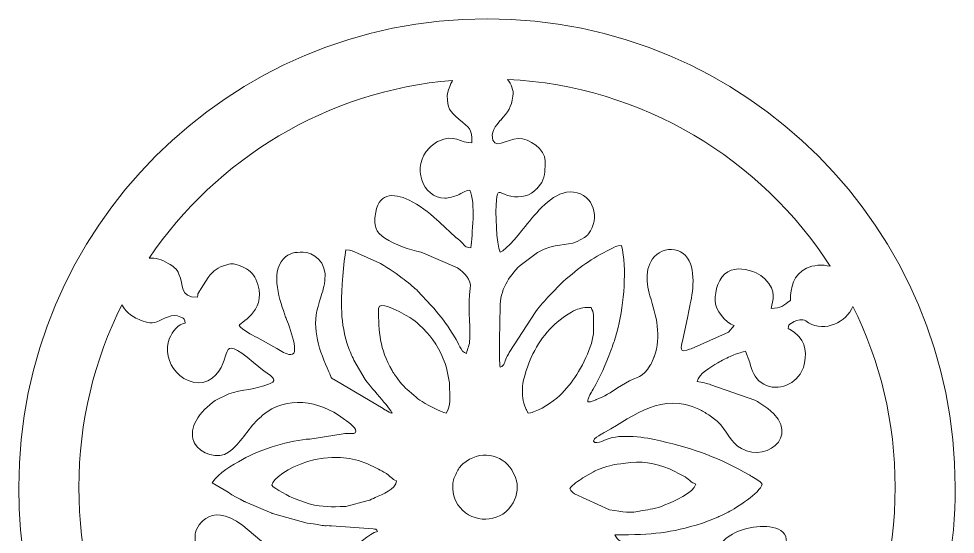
# Model space of a CAD drawing. Header units: centimetres. Extents: x -93 to 55, y -22 to 19.
# Drawn here: x -55.591 to -51.194, y -18.743 to -16.324 of the extents above; entities that cross this region are included whole.
import ezdxf

# ---------------------------------------------------------------- set-up
doc = ezdxf.new("R2010")
doc.units = ezdxf.units.CM
doc.header["$MEASUREMENT"] = 0
doc.layers.add('layer 1', color=7, linetype='Continuous')

msp = doc.modelspace()

# ---------------------------------------------------------------- linework, layer by layer
at = {"layer": 'layer 1', "color": 250, "lineweight": 9}
for points, knots in [([(-52.99236, -20.68477), (-52.99236, -20.68477), (-52.9657, -20.88297), (-52.9657, -20.88297), (-52.9657, -20.88297), (-52.9657, -20.88297), (-52.99236, -21.08117), (-52.99236, -21.08117), (-52.99236, -21.08117), (-52.99236, -21.08117), (-53.39236, -21.08117), (-53.39236, -21.08117), (-53.39236, -21.08117), (-53.39236, -21.08117), (-53.79236, -21.08117), (-53.79236, -21.08117), (-53.79236, -21.08117), (-53.79236, -21.08117), (-53.81903, -20.88297), (-53.81903, -20.88297), (-53.81903, -20.88297), (-53.81903, -20.88297), (-53.79236, -20.68477), (-53.79236, -20.68477), (-53.79236, -20.68477), (-54.81554, -20.49667), (-55.59082, -19.6003), (-55.59082, -18.52273), (-55.59082, -18.52273), (-55.59082, -17.30854), (-54.60655, -16.32427), (-53.39236, -16.32427), (-53.39236, -16.32427), (-52.17818, -16.32427), (-51.19391, -17.30854), (-51.19391, -18.52273), (-51.19391, -18.52273), (-51.19391, -19.06151), (-51.38774, -19.55501), (-51.70944, -19.9373), (-51.70944, -19.9373), (-52.03116, -20.31959), (-52.48078, -20.59073), (-52.99236, -20.68477)], [0, 0, 0, 0, 0.0833333, 0.0833333, 0.0833333, 0.0833333, 0.1666667, 0.1666667, 0.1666667, 0.1666667, 0.25, 0.25, 0.25, 0.25, 0.3333333, 0.3333333, 0.3333333, 0.3333333, 0.4166667, 0.4166667, 0.4166667, 0.4166667, 0.5, 0.5, 0.5, 0.5, 0.5833333, 0.5833333, 0.5833333, 0.5833333, 0.6666667, 0.6666667, 0.6666667, 0.6666667, 0.75, 0.75, 0.75, 0.75, 0.8333333, 0.8333333, 0.8333333, 0.8333333, 1, 1, 1, 1]), ([(-54.97867, -17.44749), (-54.66238, -16.98175), (-54.14636, -16.66274), (-53.55372, -16.61331), (-53.55372, -16.61331), (-53.55768, -16.62038), (-53.56119, -16.62749), (-53.56326, -16.63251), (-53.56326, -16.63251), (-53.56658, -16.64062), (-53.5791, -16.67626), (-53.5791, -16.68534), (-53.5791, -16.68534), (-53.5791, -16.74391), (-53.56802, -16.75677), (-53.52491, -16.79491), (-53.52491, -16.79491), (-53.47396, -16.84001), (-53.46288, -16.83503), (-53.46288, -16.90721), (-53.46288, -16.90721), (-53.51299, -16.90721), (-53.5509, -16.86458), (-53.61988, -16.8981), (-53.61988, -16.8981), (-53.62943, -16.90274), (-53.65516, -16.92226), (-53.66244, -16.92949), (-53.66244, -16.92949), (-53.75043, -17.0167), (-53.6959, -17.16603), (-53.58966, -17.16603), (-53.58966, -17.16603), (-53.57334, -17.16603), (-53.5442, -17.15702), (-53.53008, -17.15166), (-53.53008, -17.15166), (-53.50867, -17.14353), (-53.4964, -17.13097), (-53.47346, -17.12905), (-53.47346, -17.12905), (-53.44383, -17.18503), (-53.46327, -17.33973), (-53.46816, -17.39845), (-53.46816, -17.39845), (-53.4968, -17.39781), (-53.49495, -17.39034), (-53.5117, -17.37331), (-53.5117, -17.37331), (-53.5202, -17.36466), (-53.52324, -17.36287), (-53.5314, -17.35605), (-53.5314, -17.35605), (-53.53678, -17.35157), (-53.53307, -17.35486), (-53.5399, -17.34869), (-53.5399, -17.34869), (-53.5399, -17.34869), (-53.61368, -17.27985), (-53.61368, -17.27985), (-53.61368, -17.27985), (-53.61452, -17.27915), (-53.61572, -17.27815), (-53.61654, -17.27743), (-53.61654, -17.27743), (-53.62162, -17.27313), (-53.62255, -17.2723), (-53.62779, -17.26754), (-53.62779, -17.26754), (-53.66532, -17.23333), (-53.71103, -17.19771), (-53.75771, -17.17562), (-53.75771, -17.17562), (-53.83531, -17.13891), (-53.90687, -17.13986), (-53.91747, -17.2507), (-53.91747, -17.2507), (-53.91968, -17.27401), (-53.92006, -17.2901), (-53.91078, -17.31278), (-53.91078, -17.31278), (-53.90407, -17.32919), (-53.88847, -17.34202), (-53.87191, -17.35321), (-53.87191, -17.35321), (-53.82227, -17.38678), (-53.75855, -17.40602), (-53.70108, -17.42009), (-53.70108, -17.42009), (-53.70108, -17.42009), (-53.53067, -17.49266), (-53.53067, -17.49266), (-53.53067, -17.49266), (-53.49923, -17.51625), (-53.46455, -17.54702), (-53.47098, -17.59059), (-53.47098, -17.59059), (-53.48215, -17.66651), (-53.47146, -17.74923), (-53.4732, -17.82657), (-53.4732, -17.82657), (-53.47395, -17.85925), (-53.48312, -17.86849), (-53.4893, -17.89498), (-53.4893, -17.89498), (-53.51627, -17.88778), (-53.52744, -17.84163), (-53.54215, -17.82105), (-53.54215, -17.82105), (-53.54215, -17.82105), (-53.56635, -17.78187), (-53.56635, -17.78187), (-53.56635, -17.78187), (-53.59186, -17.74154), (-53.62291, -17.70498), (-53.65423, -17.66902), (-53.65423, -17.66902), (-53.65423, -17.66902), (-53.71796, -17.60069), (-53.71796, -17.60069), (-53.71796, -17.60069), (-53.72254, -17.59659), (-53.72278, -17.59655), (-53.7265, -17.59339), (-53.7265, -17.59339), (-53.72734, -17.59269), (-53.72854, -17.59169), (-53.72938, -17.59099), (-53.72938, -17.59099), (-53.72938, -17.59099), (-53.75199, -17.57134), (-53.75199, -17.57134), (-53.75199, -17.57134), (-53.76519, -17.55929), (-53.77703, -17.55109), (-53.79038, -17.54106), (-53.79038, -17.54106), (-53.8288, -17.51219), (-53.86448, -17.48675), (-53.90928, -17.46451), (-53.90928, -17.46451), (-53.90928, -17.46451), (-54.00046, -17.42363), (-54.00046, -17.42363), (-54.00046, -17.42363), (-54.02175, -17.41521), (-54.02783, -17.40961), (-54.0545, -17.40902), (-54.0545, -17.40902), (-54.0656, -17.45671), (-54.07563, -17.60846), (-54.07563, -17.65727), (-54.07563, -17.65727), (-54.07563, -17.7167), (-54.06998, -17.76873), (-54.05651, -17.82305), (-54.05651, -17.82305), (-54.05054, -17.84715), (-54.04066, -17.86991), (-54.03223, -17.89383), (-54.03223, -17.89383), (-54.02783, -17.90635), (-54.0231, -17.91259), (-54.01688, -17.92603), (-54.01688, -17.92603), (-54.01688, -17.92603), (-53.96478, -18.01655), (-53.96478, -18.01655), (-53.96478, -18.01655), (-53.94891, -18.04074), (-53.84286, -18.15651), (-53.83792, -18.17494), (-53.83792, -18.17494), (-53.84708, -18.1725), (-53.85722, -18.16733), (-53.86686, -18.16163), (-53.86686, -18.16163), (-53.87583, -18.15634), (-53.87272, -18.15762), (-53.87975, -18.15338), (-53.87975, -18.15338), (-53.87975, -18.15338), (-54.10504, -18.01949), (-54.10504, -18.01949), (-54.10504, -18.01949), (-54.12843, -18.00685), (-54.11728, -18.01871), (-54.12819, -17.9951), (-54.12819, -17.9951), (-54.131, -17.98902), (-54.13187, -17.98649), (-54.13463, -17.98041), (-54.13463, -17.98041), (-54.17758, -17.88562), (-54.21739, -17.78027), (-54.1853, -17.67437), (-54.1853, -17.67437), (-54.18303, -17.66686), (-54.18119, -17.65829), (-54.1786, -17.64939), (-54.1786, -17.64939), (-54.16759, -17.61169), (-54.15878, -17.59426), (-54.15312, -17.55322), (-54.15312, -17.55322), (-54.14088, -17.46425), (-54.21143, -17.41958), (-54.25523, -17.41958), (-54.25523, -17.41958), (-54.29547, -17.41958), (-54.31992, -17.42139), (-54.3493, -17.4523), (-54.3493, -17.4523), (-54.40999, -17.51618), (-54.36424, -17.6509), (-54.33776, -17.72398), (-54.33776, -17.72398), (-54.33218, -17.73943), (-54.26362, -17.90027), (-54.31332, -17.90027), (-54.31332, -17.90027), (-54.33743, -17.90027), (-54.35919, -17.88195), (-54.37934, -17.87119), (-54.37934, -17.87119), (-54.37934, -17.87119), (-54.4712, -17.82043), (-54.4712, -17.82043), (-54.4712, -17.82043), (-54.49698, -17.80527), (-54.54015, -17.78706), (-54.55631, -17.76293), (-54.55631, -17.76293), (-54.5414, -17.74259), (-54.4165, -17.68825), (-54.47696, -17.54623), (-54.47696, -17.54623), (-54.48828, -17.51963), (-54.51392, -17.49875), (-54.54023, -17.48801), (-54.54023, -17.48801), (-54.54023, -17.48801), (-54.55162, -17.48353), (-54.55162, -17.48353), (-54.55162, -17.48353), (-54.57655, -17.47395), (-54.58822, -17.4715), (-54.61332, -17.47841), (-54.61332, -17.47841), (-54.66083, -17.49149), (-54.67296, -17.5039), (-54.70192, -17.53809), (-54.70192, -17.53809), (-54.70192, -17.53809), (-54.73506, -17.58947), (-54.73506, -17.58947), (-54.73506, -17.58947), (-54.73902, -17.59677), (-54.74004, -17.59818), (-54.74262, -17.60305), (-54.74262, -17.60305), (-54.75026, -17.61754), (-54.75019, -17.61198), (-54.75175, -17.63086), (-54.75175, -17.63086), (-54.83715, -17.63086), (-54.81484, -17.57513), (-54.83838, -17.52203), (-54.83838, -17.52203), (-54.84986, -17.4961), (-54.86484, -17.48565), (-54.88863, -17.47194), (-54.88863, -17.47194), (-54.91879, -17.45458), (-54.94854, -17.44545), (-54.97867, -17.44749)], [0, 0, 0, 0, 0.0142857, 0.0142857, 0.0142857, 0.0142857, 0.0285714, 0.0285714, 0.0285714, 0.0285714, 0.0428571, 0.0428571, 0.0428571, 0.0428571, 0.0571429, 0.0571429, 0.0571429, 0.0571429, 0.0714286, 0.0714286, 0.0714286, 0.0714286, 0.0857143, 0.0857143, 0.0857143, 0.0857143, 0.1, 0.1, 0.1, 0.1, 0.1142857, 0.1142857, 0.1142857, 0.1142857, 0.1285714, 0.1285714, 0.1285714, 0.1285714, 0.1428571, 0.1428571, 0.1428571, 0.1428571, 0.1571429, 0.1571429, 0.1571429, 0.1571429, 0.1714286, 0.1714286, 0.1714286, 0.1714286, 0.1857143, 0.1857143, 0.1857143, 0.1857143, 0.2, 0.2, 0.2, 0.2, 0.2142857, 0.2142857, 0.2142857, 0.2142857, 0.2285714, 0.2285714, 0.2285714, 0.2285714, 0.2428571, 0.2428571, 0.2428571, 0.2428571, 0.2571429, 0.2571429, 0.2571429, 0.2571429, 0.2714286, 0.2714286, 0.2714286, 0.2714286, 0.2857143, 0.2857143, 0.2857143, 0.2857143, 0.3, 0.3, 0.3, 0.3, 0.3142857, 0.3142857, 0.3142857, 0.3142857, 0.3285714, 0.3285714, 0.3285714, 0.3285714, 0.3428571, 0.3428571, 0.3428571, 0.3428571, 0.3571429, 0.3571429, 0.3571429, 0.3571429, 0.3714286, 0.3714286, 0.3714286, 0.3714286, 0.3857143, 0.3857143, 0.3857143, 0.3857143, 0.4, 0.4, 0.4, 0.4, 0.4142857, 0.4142857, 0.4142857, 0.4142857, 0.4285714, 0.4285714, 0.4285714, 0.4285714, 0.4428571, 0.4428571, 0.4428571, 0.4428571, 0.4571429, 0.4571429, 0.4571429, 0.4571429, 0.4714286, 0.4714286, 0.4714286, 0.4714286, 0.4857143, 0.4857143, 0.4857143, 0.4857143, 0.5, 0.5, 0.5, 0.5, 0.5142857, 0.5142857, 0.5142857, 0.5142857, 0.5285714, 0.5285714, 0.5285714, 0.5285714, 0.5428571, 0.5428571, 0.5428571, 0.5428571, 0.5571429, 0.5571429, 0.5571429, 0.5571429, 0.5714286, 0.5714286, 0.5714286, 0.5714286, 0.5857143, 0.5857143, 0.5857143, 0.5857143, 0.6, 0.6, 0.6, 0.6, 0.6142857, 0.6142857, 0.6142857, 0.6142857, 0.6285714, 0.6285714, 0.6285714, 0.6285714, 0.6428571, 0.6428571, 0.6428571, 0.6428571, 0.6571429, 0.6571429, 0.6571429, 0.6571429, 0.6714286, 0.6714286, 0.6714286, 0.6714286, 0.6857143, 0.6857143, 0.6857143, 0.6857143, 0.7, 0.7, 0.7, 0.7, 0.7142857, 0.7142857, 0.7142857, 0.7142857, 0.7285714, 0.7285714, 0.7285714, 0.7285714, 0.7428571, 0.7428571, 0.7428571, 0.7428571, 0.7571429, 0.7571429, 0.7571429, 0.7571429, 0.7714286, 0.7714286, 0.7714286, 0.7714286, 0.7857143, 0.7857143, 0.7857143, 0.7857143, 0.8, 0.8, 0.8, 0.8, 0.8142857, 0.8142857, 0.8142857, 0.8142857, 0.8285714, 0.8285714, 0.8285714, 0.8285714, 0.8428571, 0.8428571, 0.8428571, 0.8428571, 0.8571429, 0.8571429, 0.8571429, 0.8571429, 0.8714286, 0.8714286, 0.8714286, 0.8714286, 0.8857143, 0.8857143, 0.8857143, 0.8857143, 0.9, 0.9, 0.9, 0.9, 0.9142857, 0.9142857, 0.9142857, 0.9142857, 0.9285714, 0.9285714, 0.9285714, 0.9285714, 0.9428571, 0.9428571, 0.9428571, 0.9428571, 0.9571429, 0.9571429, 0.9571429, 0.9571429, 0.9714286, 0.9714286, 0.9714286, 0.9714286, 1, 1, 1, 1]), ([(-53.29638, -16.60889), (-52.66022, -16.64027), (-52.10566, -16.98187), (-51.78083, -17.48559), (-51.78083, -17.48559), (-51.81902, -17.47717), (-51.85983, -17.47926), (-51.89248, -17.49511), (-51.89248, -17.49511), (-51.95396, -17.52494), (-51.96802, -17.58386), (-51.96802, -17.64671), (-51.96802, -17.64671), (-52.00212, -17.66955), (-52.01204, -17.6837), (-52.0578, -17.6837), (-52.0578, -17.6837), (-52.05446, -17.64345), (-52.02572, -17.60702), (-52.08794, -17.54479), (-52.08794, -17.54479), (-52.09939, -17.53334), (-52.11248, -17.52399), (-52.12864, -17.51683), (-52.12864, -17.51683), (-52.17178, -17.49767), (-52.21966, -17.48915), (-52.26159, -17.51161), (-52.26159, -17.51161), (-52.30551, -17.5351), (-52.32191, -17.60135), (-52.32191, -17.64671), (-52.32191, -17.64671), (-52.32191, -17.69041), (-52.27232, -17.75219), (-52.23212, -17.76293), (-52.23212, -17.76293), (-52.23212, -17.76293), (-52.25854, -17.79462), (-52.25854, -17.79462), (-52.25854, -17.79462), (-52.25854, -17.79462), (-52.43395, -17.87282), (-52.43395, -17.87282), (-52.43395, -17.87282), (-52.44607, -17.87658), (-52.44748, -17.87781), (-52.45432, -17.87997), (-52.45432, -17.87997), (-52.49683, -17.89339), (-52.4771, -17.84842), (-52.47243, -17.82898), (-52.47243, -17.82898), (-52.47243, -17.82898), (-52.45159, -17.72833), (-52.45159, -17.72833), (-52.45159, -17.72833), (-52.44556, -17.70501), (-52.4434, -17.68426), (-52.4382, -17.66247), (-52.4382, -17.66247), (-52.42222, -17.59514), (-52.40932, -17.47393), (-52.47107, -17.4261), (-52.47107, -17.4261), (-52.50282, -17.40153), (-52.54855, -17.40057), (-52.58348, -17.42213), (-52.58348, -17.42213), (-52.65219, -17.46445), (-52.64806, -17.55554), (-52.6272, -17.6245), (-52.6272, -17.6245), (-52.5988, -17.71847), (-52.57102, -17.81402), (-52.60776, -17.91023), (-52.60776, -17.91023), (-52.60823, -17.91143), (-52.60882, -17.91279), (-52.60928, -17.91399), (-52.60928, -17.91399), (-52.60928, -17.91399), (-52.61531, -17.92907), (-52.61531, -17.92907), (-52.61531, -17.92907), (-52.61608, -17.93094), (-52.62463, -17.94871), (-52.62564, -17.95045), (-52.62564, -17.95045), (-52.66186, -18.01139), (-52.68746, -18.00019), (-52.7424, -18.03443), (-52.7424, -18.03443), (-52.7424, -18.03443), (-52.77924, -18.05567), (-52.77924, -18.05567), (-52.77924, -18.05567), (-52.81024, -18.07751), (-52.8421, -18.09729), (-52.87764, -18.11046), (-52.87764, -18.11046), (-52.87888, -18.11093), (-52.88032, -18.11138), (-52.88155, -18.11185), (-52.88155, -18.11185), (-52.88155, -18.11185), (-52.89291, -18.11631), (-52.89291, -18.11631), (-52.89291, -18.11631), (-52.90571, -18.12094), (-52.89415, -18.12158), (-52.91882, -18.12213), (-52.91882, -18.12213), (-52.91851, -18.10917), (-52.91928, -18.11453), (-52.916, -18.10381), (-52.916, -18.10381), (-52.9152, -18.10118), (-52.91011, -18.09055), (-52.90944, -18.08925), (-52.90944, -18.08925), (-52.90332, -18.07737), (-52.90103, -18.07382), (-52.89411, -18.06229), (-52.89411, -18.06229), (-52.8595, -18.00446), (-52.8351, -17.94634), (-52.81086, -17.88145), (-52.81086, -17.88145), (-52.80591, -17.86815), (-52.80502, -17.86431), (-52.80006, -17.84998), (-52.80006, -17.84998), (-52.79546, -17.8367), (-52.79267, -17.8339), (-52.7891, -17.81869), (-52.7891, -17.81869), (-52.7891, -17.81869), (-52.77699, -17.7727), (-52.77699, -17.7727), (-52.77699, -17.7727), (-52.74988, -17.65986), (-52.73483, -17.49745), (-52.76035, -17.38789), (-52.76035, -17.38789), (-52.7872, -17.39011), (-52.79247, -17.39525), (-52.81188, -17.40502), (-52.81188, -17.40502), (-52.90476, -17.4517), (-52.95732, -17.48969), (-53.03456, -17.55738), (-53.03456, -17.55738), (-53.03538, -17.55809), (-53.03656, -17.55911), (-53.03736, -17.55985), (-53.03736, -17.55985), (-53.03736, -17.55985), (-53.09718, -17.62154), (-53.09718, -17.62154), (-53.09718, -17.62154), (-53.12148, -17.64803), (-53.14134, -17.66842), (-53.16336, -17.69798), (-53.16336, -17.69798), (-53.16336, -17.69798), (-53.28767, -17.89059), (-53.28767, -17.89059), (-53.28767, -17.89059), (-53.29408, -17.90267), (-53.29434, -17.90254), (-53.3008, -17.91445), (-53.3008, -17.91445), (-53.31143, -17.93402), (-53.30755, -17.95215), (-53.33083, -17.95837), (-53.33083, -17.95837), (-53.33774, -17.9287), (-53.33055, -17.72837), (-53.33087, -17.67837), (-53.33087, -17.67837), (-53.33138, -17.59797), (-53.29164, -17.53651), (-53.2371, -17.48162), (-53.2371, -17.48162), (-53.2371, -17.48162), (-53.15572, -17.42037), (-53.15572, -17.42037), (-53.15572, -17.42037), (-53.06732, -17.37327), (-53.02599, -17.39305), (-52.96827, -17.37013), (-52.96827, -17.37013), (-52.96827, -17.37013), (-52.93436, -17.35119), (-52.93436, -17.35119), (-52.93436, -17.35119), (-52.92391, -17.34298), (-52.92494, -17.34482), (-52.91578, -17.33281), (-52.91578, -17.33281), (-52.86075, -17.26071), (-52.88936, -17.14898), (-52.98584, -17.13786), (-52.98584, -17.13786), (-53.07548, -17.12753), (-53.15002, -17.22327), (-53.20167, -17.28463), (-53.20167, -17.28463), (-53.22838, -17.31634), (-53.30084, -17.41158), (-53.33083, -17.41958), (-53.33083, -17.41958), (-53.34859, -17.38257), (-53.35372, -17.22857), (-53.34786, -17.17541), (-53.34786, -17.17541), (-53.3419, -17.12119), (-53.33516, -17.14033), (-53.29666, -17.15301), (-53.29666, -17.15301), (-53.25384, -17.16709), (-53.20303, -17.16143), (-53.1693, -17.13213), (-53.1693, -17.13213), (-53.1627, -17.12639), (-53.16523, -17.12847), (-53.16119, -17.12438), (-53.16119, -17.12438), (-53.16042, -17.12361), (-53.15935, -17.12247), (-53.15859, -17.1217), (-53.15859, -17.1217), (-53.15859, -17.1217), (-53.13551, -17.09194), (-53.13551, -17.09194), (-53.13551, -17.09194), (-53.11871, -17.06029), (-53.11954, -17.02657), (-53.11954, -16.99173), (-53.11954, -16.99173), (-53.11954, -16.93586), (-53.19346, -16.88607), (-53.24631, -16.88607), (-53.24631, -16.88607), (-53.29543, -16.88607), (-53.3678, -16.95187), (-53.3678, -16.87023), (-53.3678, -16.87023), (-53.3678, -16.85129), (-53.35486, -16.83397), (-53.34678, -16.82257), (-53.34678, -16.82257), (-53.34678, -16.82257), (-53.3303, -16.80209), (-53.3303, -16.80209), (-53.3303, -16.80209), (-53.32956, -16.80129), (-53.32844, -16.80019), (-53.3277, -16.79939), (-53.3277, -16.79939), (-53.2935, -16.76281), (-53.27782, -16.73859), (-53.2706, -16.68777), (-53.2706, -16.68777), (-53.26646, -16.65853), (-53.27794, -16.63122), (-53.29638, -16.60889)], [0, 0, 0, 0, 0.0147059, 0.0147059, 0.0147059, 0.0147059, 0.0294118, 0.0294118, 0.0294118, 0.0294118, 0.0441176, 0.0441176, 0.0441176, 0.0441176, 0.0588235, 0.0588235, 0.0588235, 0.0588235, 0.0735294, 0.0735294, 0.0735294, 0.0735294, 0.0882353, 0.0882353, 0.0882353, 0.0882353, 0.1029412, 0.1029412, 0.1029412, 0.1029412, 0.1176471, 0.1176471, 0.1176471, 0.1176471, 0.1323529, 0.1323529, 0.1323529, 0.1323529, 0.1470588, 0.1470588, 0.1470588, 0.1470588, 0.1617647, 0.1617647, 0.1617647, 0.1617647, 0.1764706, 0.1764706, 0.1764706, 0.1764706, 0.1911765, 0.1911765, 0.1911765, 0.1911765, 0.2058824, 0.2058824, 0.2058824, 0.2058824, 0.2205882, 0.2205882, 0.2205882, 0.2205882, 0.2352941, 0.2352941, 0.2352941, 0.2352941, 0.25, 0.25, 0.25, 0.25, 0.2647059, 0.2647059, 0.2647059, 0.2647059, 0.2794118, 0.2794118, 0.2794118, 0.2794118, 0.2941176, 0.2941176, 0.2941176, 0.2941176, 0.3088235, 0.3088235, 0.3088235, 0.3088235, 0.3235294, 0.3235294, 0.3235294, 0.3235294, 0.3382353, 0.3382353, 0.3382353, 0.3382353, 0.3529412, 0.3529412, 0.3529412, 0.3529412, 0.3676471, 0.3676471, 0.3676471, 0.3676471, 0.3823529, 0.3823529, 0.3823529, 0.3823529, 0.3970588, 0.3970588, 0.3970588, 0.3970588, 0.4117647, 0.4117647, 0.4117647, 0.4117647, 0.4264706, 0.4264706, 0.4264706, 0.4264706, 0.4411765, 0.4411765, 0.4411765, 0.4411765, 0.4558824, 0.4558824, 0.4558824, 0.4558824, 0.4705882, 0.4705882, 0.4705882, 0.4705882, 0.4852941, 0.4852941, 0.4852941, 0.4852941, 0.5, 0.5, 0.5, 0.5, 0.5147059, 0.5147059, 0.5147059, 0.5147059, 0.5294118, 0.5294118, 0.5294118, 0.5294118, 0.5441176, 0.5441176, 0.5441176, 0.5441176, 0.5588235, 0.5588235, 0.5588235, 0.5588235, 0.5735294, 0.5735294, 0.5735294, 0.5735294, 0.5882353, 0.5882353, 0.5882353, 0.5882353, 0.6029412, 0.6029412, 0.6029412, 0.6029412, 0.6176471, 0.6176471, 0.6176471, 0.6176471, 0.6323529, 0.6323529, 0.6323529, 0.6323529, 0.6470588, 0.6470588, 0.6470588, 0.6470588, 0.6617647, 0.6617647, 0.6617647, 0.6617647, 0.6764706, 0.6764706, 0.6764706, 0.6764706, 0.6911765, 0.6911765, 0.6911765, 0.6911765, 0.7058824, 0.7058824, 0.7058824, 0.7058824, 0.7205882, 0.7205882, 0.7205882, 0.7205882, 0.7352941, 0.7352941, 0.7352941, 0.7352941, 0.75, 0.75, 0.75, 0.75, 0.7647059, 0.7647059, 0.7647059, 0.7647059, 0.7794118, 0.7794118, 0.7794118, 0.7794118, 0.7941176, 0.7941176, 0.7941176, 0.7941176, 0.8088235, 0.8088235, 0.8088235, 0.8088235, 0.8235294, 0.8235294, 0.8235294, 0.8235294, 0.8382353, 0.8382353, 0.8382353, 0.8382353, 0.8529412, 0.8529412, 0.8529412, 0.8529412, 0.8676471, 0.8676471, 0.8676471, 0.8676471, 0.8823529, 0.8823529, 0.8823529, 0.8823529, 0.8970588, 0.8970588, 0.8970588, 0.8970588, 0.9117647, 0.9117647, 0.9117647, 0.9117647, 0.9264706, 0.9264706, 0.9264706, 0.9264706, 0.9411765, 0.9411765, 0.9411765, 0.9411765, 0.9558824, 0.9558824, 0.9558824, 0.9558824, 0.9705882, 0.9705882, 0.9705882, 0.9705882, 1, 1, 1, 1]), ([(-55.11128, -19.37033), (-55.23754, -19.11477), (-55.3086, -18.82707), (-55.3086, -18.52273), (-55.3086, -18.52273), (-55.3086, -18.21486), (-55.2359, -17.92401), (-55.10687, -17.66626), (-55.10687, -17.66626), (-55.09259, -17.69302), (-55.06682, -17.71746), (-55.02592, -17.73599), (-55.02592, -17.73599), (-55.00147, -17.74707), (-54.97128, -17.75731), (-54.94278, -17.74622), (-54.94278, -17.74622), (-54.90579, -17.73182), (-54.8725, -17.70506), (-54.82906, -17.72401), (-54.82906, -17.72401), (-54.81318, -17.73094), (-54.81143, -17.73357), (-54.80987, -17.75237), (-54.80987, -17.75237), (-54.84295, -17.75511), (-54.8703, -17.7951), (-54.88258, -17.82226), (-54.88258, -17.82226), (-54.90727, -17.87693), (-54.88704, -17.93974), (-54.85066, -17.98331), (-54.85066, -17.98331), (-54.81427, -18.02687), (-54.73447, -18.05206), (-54.68288, -18.01139), (-54.68288, -18.01139), (-54.57546, -17.92671), (-54.66896, -17.7845), (-54.48804, -17.93763), (-54.48804, -17.93763), (-54.48804, -17.93763), (-54.43808, -17.97749), (-54.43808, -17.97749), (-54.43808, -17.97749), (-54.42095, -17.99179), (-54.39834, -18.00014), (-54.39256, -18.02177), (-54.39256, -18.02177), (-54.40188, -18.03449), (-54.40454, -18.03295), (-54.41798, -18.03861), (-54.41798, -18.03861), (-54.47718, -18.06351), (-54.54423, -18.06471), (-54.60502, -18.08397), (-54.60502, -18.08397), (-54.60502, -18.08397), (-54.6684, -18.11567), (-54.6684, -18.11567), (-54.6684, -18.11567), (-54.70315, -18.13901), (-54.73702, -18.17342), (-54.75799, -18.21097), (-54.75799, -18.21097), (-54.77326, -18.23829), (-54.78252, -18.27635), (-54.76884, -18.30799), (-54.76884, -18.30799), (-54.76832, -18.30915), (-54.76768, -18.31053), (-54.76715, -18.31169), (-54.76715, -18.31169), (-54.76662, -18.31282), (-54.76596, -18.31419), (-54.76539, -18.31529), (-54.76539, -18.31529), (-54.7394, -18.36609), (-54.65392, -18.39289), (-54.60576, -18.3579), (-54.60576, -18.3579), (-54.54994, -18.31733), (-54.51706, -18.25266), (-54.46872, -18.20443), (-54.46872, -18.20443), (-54.46872, -18.20443), (-54.45164, -18.18981), (-54.45164, -18.18981), (-54.45164, -18.18981), (-54.45046, -18.18883), (-54.44704, -18.18602), (-54.44587, -18.18502), (-54.44587, -18.18502), (-54.33371, -18.09094), (-54.17968, -18.11555), (-54.06836, -18.19937), (-54.06836, -18.19937), (-54.05194, -18.21173), (-54.0055, -18.24045), (-54.00887, -18.25962), (-54.00887, -18.25962), (-54.01155, -18.27486), (-54.01758, -18.26982), (-54.03819, -18.27033), (-54.03819, -18.27033), (-54.05982, -18.27086), (-54.06135, -18.27041), (-54.07679, -18.27414), (-54.07679, -18.27414), (-54.07679, -18.27414), (-54.22358, -18.29638), (-54.22358, -18.29638), (-54.22358, -18.29638), (-54.3118, -18.30053), (-54.45963, -18.34509), (-54.54016, -18.39181), (-54.54016, -18.39181), (-54.59108, -18.42133), (-54.6504, -18.45363), (-54.68308, -18.50245), (-54.68308, -18.50245), (-54.63224, -18.52934), (-54.58488, -18.56375), (-54.53186, -18.58893), (-54.53186, -18.58893), (-54.53076, -18.58946), (-54.52938, -18.5901), (-54.52828, -18.59063), (-54.52828, -18.59063), (-54.52828, -18.59063), (-54.40244, -18.64437), (-54.40244, -18.64437), (-54.40244, -18.64437), (-54.4012, -18.64483), (-54.39987, -18.64541), (-54.39863, -18.64586), (-54.39863, -18.64586), (-54.39863, -18.64586), (-54.23712, -18.69037), (-54.23712, -18.69037), (-54.23712, -18.69037), (-54.21351, -18.69522), (-54.20478, -18.69217), (-54.18195, -18.69857), (-54.18195, -18.69857), (-54.15856, -18.70511), (-54.15167, -18.70182), (-54.12318, -18.70318), (-54.12318, -18.70318), (-54.12318, -18.70318), (-53.9275, -18.71837), (-53.9275, -18.71837), (-53.9275, -18.71837), (-53.9025, -18.72371), (-53.91986, -18.71147), (-53.90659, -18.72958), (-53.90659, -18.72958), (-53.94211, -18.73785), (-54.01028, -18.80195), (-54.04939, -18.82449), (-54.04939, -18.82449), (-54.10144, -18.85449), (-54.16764, -18.88277), (-54.24467, -18.88277), (-54.24467, -18.88277), (-54.33948, -18.88277), (-54.39395, -18.82275), (-54.45832, -18.76894), (-54.45832, -18.76894), (-54.45832, -18.76894), (-54.53892, -18.70163), (-54.53892, -18.70163), (-54.53892, -18.70163), (-54.70258, -18.5783), (-54.76231, -18.72441), (-54.76231, -18.74015), (-54.76231, -18.74015), (-54.76231, -18.79719), (-54.76483, -18.82293), (-54.72106, -18.86263), (-54.72106, -18.86263), (-54.72106, -18.86263), (-54.70095, -18.8795), (-54.70095, -18.8795), (-54.70095, -18.8795), (-54.67259, -18.9009), (-54.61824, -18.91673), (-54.6016, -18.92278), (-54.6016, -18.92278), (-54.6016, -18.92278), (-54.44874, -18.96007), (-54.44874, -18.96007), (-54.44874, -18.96007), (-54.42467, -18.96621), (-54.37943, -18.97555), (-54.36615, -18.99369), (-54.36615, -18.99369), (-54.37306, -19.01955), (-54.44298, -19.05202), (-54.46875, -19.0707), (-54.46875, -19.0707), (-54.46964, -19.07134), (-54.47084, -19.07233), (-54.47174, -19.07298), (-54.47174, -19.07298), (-54.50799, -19.09927), (-54.54884, -19.12149), (-54.58974, -19.13987), (-54.58974, -19.13987), (-54.69516, -19.18729), (-54.59286, -19.09941), (-54.6641, -19.02225), (-54.6641, -19.02225), (-54.67107, -19.0147), (-54.6666, -19.01871), (-54.67483, -19.01183), (-54.67483, -19.01183), (-54.72834, -18.96711), (-54.81534, -18.97065), (-54.86959, -19.0079), (-54.86959, -19.0079), (-54.91951, -19.04219), (-54.9335, -19.10773), (-54.90982, -19.16231), (-54.90982, -19.16231), (-54.89132, -19.20493), (-54.82786, -19.20489), (-54.81514, -19.25253), (-54.81514, -19.25253), (-54.82572, -19.26833), (-54.85354, -19.28413), (-54.87502, -19.28669), (-54.87502, -19.28669), (-54.88924, -19.28839), (-55.00778, -19.21433), (-55.08164, -19.31351), (-55.08164, -19.31351), (-55.09364, -19.32961), (-55.10392, -19.34921), (-55.11128, -19.37033)], [0, 0, 0, 0, 0.0163934, 0.0163934, 0.0163934, 0.0163934, 0.0327869, 0.0327869, 0.0327869, 0.0327869, 0.0491803, 0.0491803, 0.0491803, 0.0491803, 0.0655738, 0.0655738, 0.0655738, 0.0655738, 0.0819672, 0.0819672, 0.0819672, 0.0819672, 0.0983607, 0.0983607, 0.0983607, 0.0983607, 0.1147541, 0.1147541, 0.1147541, 0.1147541, 0.1311475, 0.1311475, 0.1311475, 0.1311475, 0.147541, 0.147541, 0.147541, 0.147541, 0.1639344, 0.1639344, 0.1639344, 0.1639344, 0.1803279, 0.1803279, 0.1803279, 0.1803279, 0.1967213, 0.1967213, 0.1967213, 0.1967213, 0.2131148, 0.2131148, 0.2131148, 0.2131148, 0.2295082, 0.2295082, 0.2295082, 0.2295082, 0.2459016, 0.2459016, 0.2459016, 0.2459016, 0.2622951, 0.2622951, 0.2622951, 0.2622951, 0.2786885, 0.2786885, 0.2786885, 0.2786885, 0.295082, 0.295082, 0.295082, 0.295082, 0.3114754, 0.3114754, 0.3114754, 0.3114754, 0.3278689, 0.3278689, 0.3278689, 0.3278689, 0.3442623, 0.3442623, 0.3442623, 0.3442623, 0.3606557, 0.3606557, 0.3606557, 0.3606557, 0.3770492, 0.3770492, 0.3770492, 0.3770492, 0.3934426, 0.3934426, 0.3934426, 0.3934426, 0.4098361, 0.4098361, 0.4098361, 0.4098361, 0.4262295, 0.4262295, 0.4262295, 0.4262295, 0.442623, 0.442623, 0.442623, 0.442623, 0.4590164, 0.4590164, 0.4590164, 0.4590164, 0.4754098, 0.4754098, 0.4754098, 0.4754098, 0.4918033, 0.4918033, 0.4918033, 0.4918033, 0.5081967, 0.5081967, 0.5081967, 0.5081967, 0.5245902, 0.5245902, 0.5245902, 0.5245902, 0.5409836, 0.5409836, 0.5409836, 0.5409836, 0.557377, 0.557377, 0.557377, 0.557377, 0.5737705, 0.5737705, 0.5737705, 0.5737705, 0.5901639, 0.5901639, 0.5901639, 0.5901639, 0.6065574, 0.6065574, 0.6065574, 0.6065574, 0.6229508, 0.6229508, 0.6229508, 0.6229508, 0.6393443, 0.6393443, 0.6393443, 0.6393443, 0.6557377, 0.6557377, 0.6557377, 0.6557377, 0.6721311, 0.6721311, 0.6721311, 0.6721311, 0.6885246, 0.6885246, 0.6885246, 0.6885246, 0.704918, 0.704918, 0.704918, 0.704918, 0.7213115, 0.7213115, 0.7213115, 0.7213115, 0.7377049, 0.7377049, 0.7377049, 0.7377049, 0.7540984, 0.7540984, 0.7540984, 0.7540984, 0.7704918, 0.7704918, 0.7704918, 0.7704918, 0.7868852, 0.7868852, 0.7868852, 0.7868852, 0.8032787, 0.8032787, 0.8032787, 0.8032787, 0.8196721, 0.8196721, 0.8196721, 0.8196721, 0.8360656, 0.8360656, 0.8360656, 0.8360656, 0.852459, 0.852459, 0.852459, 0.852459, 0.8688525, 0.8688525, 0.8688525, 0.8688525, 0.8852459, 0.8852459, 0.8852459, 0.8852459, 0.9016393, 0.9016393, 0.9016393, 0.9016393, 0.9180328, 0.9180328, 0.9180328, 0.9180328, 0.9344262, 0.9344262, 0.9344262, 0.9344262, 0.9508197, 0.9508197, 0.9508197, 0.9508197, 0.9672131, 0.9672131, 0.9672131, 0.9672131, 1, 1, 1, 1]), ([(-53.58315, -17.96245), (-53.58315, -17.96245), (-53.56852, -18.03233), (-53.56852, -18.03233), (-53.56852, -18.03233), (-53.56852, -18.10921), (-53.55868, -18.13659), (-53.58438, -18.17494), (-53.58438, -18.17494), (-53.6085, -18.16933), (-53.68567, -18.12915), (-53.70816, -18.11385), (-53.70816, -18.11385), (-53.72243, -18.10413), (-53.72187, -18.10221), (-53.73391, -18.09206), (-53.73391, -18.09206), (-53.77322, -18.05891), (-53.77935, -18.05805), (-53.8123, -18.01197), (-53.8123, -18.01197), (-53.81295, -18.01107), (-53.81388, -18.00983), (-53.81454, -18.00894), (-53.81454, -18.00894), (-53.81454, -18.00894), (-53.82163, -18.00018), (-53.82163, -18.00018), (-53.82163, -18.00018), (-53.82992, -17.98953), (-53.83148, -17.98657), (-53.83827, -17.97458), (-53.83827, -17.97458), (-53.89682, -17.87143), (-53.90131, -17.79706), (-53.90131, -17.6837), (-53.90131, -17.6837), (-53.90131, -17.64579), (-53.81168, -17.6941), (-53.7945, -17.70365), (-53.7945, -17.70365), (-53.72336, -17.74313), (-53.73367, -17.73727), (-53.67539, -17.79583), (-53.67539, -17.79583), (-53.6375, -17.8339), (-53.59638, -17.90974), (-53.58315, -17.96245)], [0, 0, 0, 0, 0.0769231, 0.0769231, 0.0769231, 0.0769231, 0.1538462, 0.1538462, 0.1538462, 0.1538462, 0.2307692, 0.2307692, 0.2307692, 0.2307692, 0.3076923, 0.3076923, 0.3076923, 0.3076923, 0.3846154, 0.3846154, 0.3846154, 0.3846154, 0.4615385, 0.4615385, 0.4615385, 0.4615385, 0.5384615, 0.5384615, 0.5384615, 0.5384615, 0.6153846, 0.6153846, 0.6153846, 0.6153846, 0.6923077, 0.6923077, 0.6923077, 0.6923077, 0.7692308, 0.7692308, 0.7692308, 0.7692308, 0.8461538, 0.8461538, 0.8461538, 0.8461538, 1, 1, 1, 1]), ([(-51.67411, -17.67378), (-51.54744, -17.92967), (-51.47612, -18.21785), (-51.47612, -18.52273), (-51.47612, -18.52273), (-51.47612, -18.83894), (-51.55275, -19.13726), (-51.68842, -19.40014), (-51.68842, -19.40014), (-51.69188, -19.38781), (-51.69746, -19.37599), (-51.70526, -19.36481), (-51.70526, -19.36481), (-51.70526, -19.36481), (-51.72288, -19.34547), (-51.72288, -19.34547), (-51.72288, -19.34547), (-51.77066, -19.30363), (-51.82652, -19.2901), (-51.88888, -19.31053), (-51.88888, -19.31053), (-51.93119, -19.32437), (-51.94723, -19.34551), (-51.98871, -19.31019), (-51.98871, -19.31019), (-51.98871, -19.31019), (-52.00498, -19.28422), (-52.00498, -19.28422), (-52.00498, -19.28422), (-51.98991, -19.26365), (-51.96388, -19.26037), (-51.94364, -19.24519), (-51.94364, -19.24519), (-51.92355, -19.23013), (-51.90615, -19.20854), (-51.89987, -19.1833), (-51.89987, -19.1833), (-51.8825, -19.11334), (-51.91642, -19.04834), (-51.97588, -19.01214), (-51.97588, -19.01214), (-52.03478, -18.97631), (-52.12172, -19.00315), (-52.14635, -19.0689), (-52.14635, -19.0689), (-52.15648, -19.09595), (-52.16344, -19.12237), (-52.16344, -19.15745), (-52.16344, -19.15745), (-52.16344, -19.15745), (-52.18651, -19.1541), (-52.18651, -19.1541), (-52.18651, -19.1541), (-52.20066, -19.14805), (-52.20548, -19.13818), (-52.21931, -19.12879), (-52.21931, -19.12879), (-52.21931, -19.12879), (-52.27463, -19.09431), (-52.27463, -19.09431), (-52.27463, -19.09431), (-52.29902, -19.07975), (-52.3247, -19.06395), (-52.34528, -19.04347), (-52.34528, -19.04347), (-52.34528, -19.04347), (-52.36946, -19.01482), (-52.36946, -19.01482), (-52.36946, -19.01482), (-52.33239, -18.99522), (-52.2977, -18.99077), (-52.25463, -18.97647), (-52.25463, -18.97647), (-52.1951, -18.9567), (-52.14398, -18.94375), (-52.08803, -18.91593), (-52.08803, -18.91593), (-52.00426, -18.87425), (-51.95271, -18.76362), (-52.01223, -18.72626), (-52.01223, -18.72626), (-52.07142, -18.6891), (-52.18051, -18.7087), (-52.24055, -18.74227), (-52.24055, -18.74227), (-52.28342, -18.76623), (-52.31376, -18.81179), (-52.34992, -18.84419), (-52.34992, -18.84419), (-52.47352, -18.95493), (-52.53335, -18.92754), (-52.65568, -18.84677), (-52.65568, -18.84677), (-52.66892, -18.83801), (-52.67938, -18.83342), (-52.69171, -18.8247), (-52.69171, -18.8247), (-52.70364, -18.81626), (-52.71132, -18.8097), (-52.72544, -18.80033), (-52.72544, -18.80033), (-52.74608, -18.78663), (-52.78539, -18.77031), (-52.79204, -18.74542), (-52.79204, -18.74542), (-52.60631, -18.74542), (-52.54006, -18.73865), (-52.3811, -18.69153), (-52.3811, -18.69153), (-52.3811, -18.69153), (-52.30908, -18.66317), (-52.30908, -18.66317), (-52.30908, -18.66317), (-52.3051, -18.66139), (-52.30166, -18.65954), (-52.29847, -18.65794), (-52.29847, -18.65794), (-52.28322, -18.65034), (-52.27362, -18.64639), (-52.25935, -18.63897), (-52.25935, -18.63897), (-52.22246, -18.61977), (-52.11134, -18.54991), (-52.10006, -18.50773), (-52.10006, -18.50773), (-52.10648, -18.49894), (-52.11592, -18.49246), (-52.12583, -18.48595), (-52.12583, -18.48595), (-52.12583, -18.48595), (-52.14892, -18.47206), (-52.14892, -18.47206), (-52.14892, -18.47206), (-52.15244, -18.47001), (-52.15742, -18.46713), (-52.15895, -18.46625), (-52.15895, -18.46625), (-52.29924, -18.38533), (-52.41527, -18.34298), (-52.57832, -18.30457), (-52.57832, -18.30457), (-52.64662, -18.28849), (-52.76432, -18.27061), (-52.83282, -18.29791), (-52.83282, -18.29791), (-52.84884, -18.30429), (-52.858, -18.31227), (-52.87655, -18.31227), (-52.87655, -18.31227), (-52.89675, -18.31227), (-52.87848, -18.3139), (-52.8924, -18.30699), (-52.8924, -18.30699), (-52.8877, -18.28939), (-52.87226, -18.28405), (-52.85648, -18.27425), (-52.85648, -18.27425), (-52.84907, -18.26965), (-52.84508, -18.26723), (-52.83655, -18.26249), (-52.83655, -18.26249), (-52.69855, -18.18566), (-52.56939, -18.07415), (-52.39832, -18.15626), (-52.39832, -18.15626), (-52.38132, -18.16445), (-52.3664, -18.17305), (-52.35139, -18.18329), (-52.35139, -18.18329), (-52.35139, -18.18329), (-52.31182, -18.21238), (-52.31182, -18.21238), (-52.31182, -18.21238), (-52.311, -18.2131), (-52.30988, -18.21419), (-52.3091, -18.21494), (-52.3091, -18.21494), (-52.26922, -18.25322), (-52.24842, -18.3137), (-52.1979, -18.34145), (-52.1979, -18.34145), (-52.0728, -18.41014), (-51.88988, -18.26269), (-52.1108, -18.12759), (-52.1108, -18.12759), (-52.11554, -18.12469), (-52.12875, -18.11697), (-52.13467, -18.11446), (-52.13467, -18.11446), (-52.13467, -18.11446), (-52.34143, -18.04126), (-52.34143, -18.04126), (-52.34143, -18.04126), (-52.35899, -18.03639), (-52.38195, -18.02907), (-52.40643, -18.02703), (-52.40643, -18.02703), (-52.39763, -17.98926), (-52.34108, -17.95902), (-52.30927, -17.93933), (-52.30927, -17.93933), (-52.28671, -17.92537), (-52.27555, -17.92018), (-52.25023, -17.90857), (-52.25023, -17.90857), (-52.2339, -17.90107), (-52.23274, -17.89982), (-52.21586, -17.89539), (-52.21586, -17.89539), (-52.19672, -17.89039), (-52.19511, -17.8881), (-52.1793, -17.88442), (-52.1793, -17.88442), (-52.1793, -17.88442), (-52.15882, -17.93789), (-52.15882, -17.93789), (-52.15882, -17.93789), (-52.14794, -17.97603), (-52.13695, -18.00866), (-52.10478, -18.03177), (-52.10478, -18.03177), (-52.04056, -18.07794), (-51.95038, -18.04661), (-51.91538, -17.97931), (-51.91538, -17.97931), (-51.89042, -17.93129), (-51.88898, -17.85763), (-51.92687, -17.81687), (-51.92687, -17.81687), (-51.93842, -17.80443), (-51.96182, -17.78325), (-51.97858, -17.77877), (-51.97858, -17.77877), (-51.97691, -17.75878), (-51.97627, -17.76097), (-51.96299, -17.75209), (-51.96299, -17.75209), (-51.94576, -17.74057), (-51.92943, -17.73651), (-51.90991, -17.73651), (-51.90991, -17.73651), (-51.89612, -17.73651), (-51.89359, -17.74526), (-51.88266, -17.75153), (-51.88266, -17.75153), (-51.80594, -17.79551), (-51.70535, -17.74901), (-51.67411, -17.67378)], [0, 0, 0, 0, 0.015873, 0.015873, 0.015873, 0.015873, 0.031746, 0.031746, 0.031746, 0.031746, 0.047619, 0.047619, 0.047619, 0.047619, 0.0634921, 0.0634921, 0.0634921, 0.0634921, 0.0793651, 0.0793651, 0.0793651, 0.0793651, 0.0952381, 0.0952381, 0.0952381, 0.0952381, 0.1111111, 0.1111111, 0.1111111, 0.1111111, 0.1269841, 0.1269841, 0.1269841, 0.1269841, 0.1428571, 0.1428571, 0.1428571, 0.1428571, 0.1587302, 0.1587302, 0.1587302, 0.1587302, 0.1746032, 0.1746032, 0.1746032, 0.1746032, 0.1904762, 0.1904762, 0.1904762, 0.1904762, 0.2063492, 0.2063492, 0.2063492, 0.2063492, 0.2222222, 0.2222222, 0.2222222, 0.2222222, 0.2380952, 0.2380952, 0.2380952, 0.2380952, 0.2539683, 0.2539683, 0.2539683, 0.2539683, 0.2698413, 0.2698413, 0.2698413, 0.2698413, 0.2857143, 0.2857143, 0.2857143, 0.2857143, 0.3015873, 0.3015873, 0.3015873, 0.3015873, 0.3174603, 0.3174603, 0.3174603, 0.3174603, 0.3333333, 0.3333333, 0.3333333, 0.3333333, 0.3492063, 0.3492063, 0.3492063, 0.3492063, 0.3650794, 0.3650794, 0.3650794, 0.3650794, 0.3809524, 0.3809524, 0.3809524, 0.3809524, 0.3968254, 0.3968254, 0.3968254, 0.3968254, 0.4126984, 0.4126984, 0.4126984, 0.4126984, 0.4285714, 0.4285714, 0.4285714, 0.4285714, 0.4444444, 0.4444444, 0.4444444, 0.4444444, 0.4603175, 0.4603175, 0.4603175, 0.4603175, 0.4761905, 0.4761905, 0.4761905, 0.4761905, 0.4920635, 0.4920635, 0.4920635, 0.4920635, 0.5079365, 0.5079365, 0.5079365, 0.5079365, 0.5238095, 0.5238095, 0.5238095, 0.5238095, 0.5396825, 0.5396825, 0.5396825, 0.5396825, 0.5555556, 0.5555556, 0.5555556, 0.5555556, 0.5714286, 0.5714286, 0.5714286, 0.5714286, 0.5873016, 0.5873016, 0.5873016, 0.5873016, 0.6031746, 0.6031746, 0.6031746, 0.6031746, 0.6190476, 0.6190476, 0.6190476, 0.6190476, 0.6349206, 0.6349206, 0.6349206, 0.6349206, 0.6507937, 0.6507937, 0.6507937, 0.6507937, 0.6666667, 0.6666667, 0.6666667, 0.6666667, 0.6825397, 0.6825397, 0.6825397, 0.6825397, 0.6984127, 0.6984127, 0.6984127, 0.6984127, 0.7142857, 0.7142857, 0.7142857, 0.7142857, 0.7301587, 0.7301587, 0.7301587, 0.7301587, 0.7460317, 0.7460317, 0.7460317, 0.7460317, 0.7619048, 0.7619048, 0.7619048, 0.7619048, 0.7777778, 0.7777778, 0.7777778, 0.7777778, 0.7936508, 0.7936508, 0.7936508, 0.7936508, 0.8095238, 0.8095238, 0.8095238, 0.8095238, 0.8253968, 0.8253968, 0.8253968, 0.8253968, 0.8412698, 0.8412698, 0.8412698, 0.8412698, 0.8571429, 0.8571429, 0.8571429, 0.8571429, 0.8730159, 0.8730159, 0.8730159, 0.8730159, 0.8888889, 0.8888889, 0.8888889, 0.8888889, 0.9047619, 0.9047619, 0.9047619, 0.9047619, 0.9206349, 0.9206349, 0.9206349, 0.9206349, 0.9365079, 0.9365079, 0.9365079, 0.9365079, 0.952381, 0.952381, 0.952381, 0.952381, 0.968254, 0.968254, 0.968254, 0.968254, 1, 1, 1, 1]), ([(-53.22518, -18.04817), (-53.22518, -18.02109), (-53.1964, -17.93507), (-53.18551, -17.91351), (-53.18551, -17.91351), (-53.13943, -17.82227), (-53.09267, -17.75958), (-53.00294, -17.70522), (-53.00294, -17.70522), (-52.98935, -17.69699), (-52.9948, -17.69778), (-52.97571, -17.69019), (-52.97571, -17.69019), (-52.9537, -17.68143), (-52.93238, -17.67841), (-52.90295, -17.67841), (-52.90295, -17.67841), (-52.89867, -17.69685), (-52.8924, -17.69619), (-52.8924, -17.71538), (-52.8924, -17.71538), (-52.8924, -17.71538), (-52.8924, -17.78934), (-52.8924, -17.78934), (-52.8924, -17.78934), (-52.8924, -17.85818), (-52.95247, -17.9731), (-52.99795, -18.03242), (-52.99795, -18.03242), (-52.99795, -18.03242), (-53.03876, -18.08139), (-53.03876, -18.08139), (-53.03876, -18.08139), (-53.06587, -18.1085), (-53.12878, -18.15261), (-53.16564, -18.16582), (-53.16564, -18.16582), (-53.17828, -18.17034), (-53.18167, -18.17351), (-53.19876, -18.17494), (-53.19876, -18.17494), (-53.19876, -18.17494), (-53.20622, -18.16125), (-53.20622, -18.16125), (-53.20622, -18.16125), (-53.20674, -18.16019), (-53.20748, -18.15886), (-53.20799, -18.15774), (-53.20799, -18.15774), (-53.22798, -18.11397), (-53.22518, -18.09513), (-53.22518, -18.04817)], [0, 0, 0, 0, 0.0714286, 0.0714286, 0.0714286, 0.0714286, 0.1428571, 0.1428571, 0.1428571, 0.1428571, 0.2142857, 0.2142857, 0.2142857, 0.2142857, 0.2857143, 0.2857143, 0.2857143, 0.2857143, 0.3571429, 0.3571429, 0.3571429, 0.3571429, 0.4285714, 0.4285714, 0.4285714, 0.4285714, 0.5, 0.5, 0.5, 0.5, 0.5714286, 0.5714286, 0.5714286, 0.5714286, 0.6428571, 0.6428571, 0.6428571, 0.6428571, 0.7142857, 0.7142857, 0.7142857, 0.7142857, 0.7857143, 0.7857143, 0.7857143, 0.7857143, 0.8571429, 0.8571429, 0.8571429, 0.8571429, 1, 1, 1, 1]), ([(-54.40312, -18.51299), (-54.38622, -18.44966), (-54.13474, -18.30766), (-53.9107, -18.43259), (-53.9107, -18.43259), (-53.89776, -18.43982), (-53.88967, -18.44354), (-53.87646, -18.45118), (-53.87646, -18.45118), (-53.84072, -18.47177), (-53.83972, -18.48577), (-53.81679, -18.49187), (-53.81679, -18.49187), (-53.82028, -18.53379), (-53.8849, -18.5561), (-53.91727, -18.57099), (-53.91727, -18.57099), (-53.92852, -18.57617), (-53.94082, -18.58187), (-53.95031, -18.58549), (-53.95031, -18.58549), (-53.95031, -18.58549), (-54.0545, -18.61337), (-54.0545, -18.61337), (-54.0545, -18.61337), (-54.13187, -18.61337), (-54.15428, -18.61753), (-54.22658, -18.60055), (-54.22658, -18.60055), (-54.22658, -18.60055), (-54.29314, -18.57734), (-54.29314, -18.57734), (-54.29314, -18.57734), (-54.31794, -18.56721), (-54.39116, -18.52933), (-54.40312, -18.51299)], [0, 0, 0, 0, 0.1, 0.1, 0.1, 0.1, 0.2, 0.2, 0.2, 0.2, 0.3, 0.3, 0.3, 0.3, 0.4, 0.4, 0.4, 0.4, 0.5, 0.5, 0.5, 0.5, 0.6, 0.6, 0.6, 0.6, 0.7, 0.7, 0.7, 0.7, 0.8, 0.8, 0.8, 0.8, 1, 1, 1, 1]), ([(-53.55267, -18.51299), (-53.55267, -18.48866), (-53.54467, -18.47286), (-53.53619, -18.45555), (-53.53619, -18.45555), (-53.5276, -18.43802), (-53.51886, -18.42418), (-53.50523, -18.41257), (-53.50523, -18.41257), (-53.4266, -18.34545), (-53.3242, -18.36513), (-53.27507, -18.44141), (-53.27507, -18.44141), (-53.27507, -18.44141), (-53.25798, -18.47714), (-53.25798, -18.47714), (-53.25798, -18.47714), (-53.24528, -18.51583), (-53.24883, -18.55857), (-53.26951, -18.59546), (-53.26951, -18.59546), (-53.32002, -18.68558), (-53.43852, -18.69555), (-53.50662, -18.63069), (-53.50662, -18.63069), (-53.54223, -18.59675), (-53.55267, -18.56033), (-53.55267, -18.51299)], [0, 0, 0, 0, 0.125, 0.125, 0.125, 0.125, 0.25, 0.25, 0.25, 0.25, 0.375, 0.375, 0.375, 0.375, 0.5, 0.5, 0.5, 0.5, 0.625, 0.625, 0.625, 0.625, 0.75, 0.75, 0.75, 0.75, 1, 1, 1, 1]), ([(-53.00332, -18.52886), (-52.98834, -18.50647), (-52.96611, -18.49489), (-52.94212, -18.47913), (-52.94212, -18.47913), (-52.94212, -18.47913), (-52.89183, -18.45019), (-52.89183, -18.45019), (-52.89183, -18.45019), (-52.8834, -18.44566), (-52.88652, -18.44626), (-52.87408, -18.44153), (-52.87408, -18.44153), (-52.79694, -18.41217), (-52.80978, -18.42027), (-52.7429, -18.40895), (-52.7429, -18.40895), (-52.67266, -18.39709), (-52.60355, -18.41047), (-52.53611, -18.43667), (-52.53611, -18.43667), (-52.53611, -18.43667), (-52.46896, -18.4699), (-52.46896, -18.4699), (-52.46896, -18.4699), (-52.44983, -18.48073), (-52.43091, -18.50259), (-52.41172, -18.50773), (-52.41172, -18.50773), (-52.42134, -18.54901), (-52.51798, -18.58859), (-52.55674, -18.60567), (-52.55674, -18.60567), (-52.60176, -18.62549), (-52.6279, -18.62503), (-52.66216, -18.63231), (-52.66216, -18.63231), (-52.72447, -18.64555), (-52.75056, -18.63995), (-52.81708, -18.62786), (-52.81708, -18.62786), (-52.81708, -18.62786), (-52.9808, -18.55387), (-52.9808, -18.55387), (-52.9808, -18.55387), (-52.99506, -18.54437), (-52.99582, -18.54305), (-53.00332, -18.52886)], [0, 0, 0, 0, 0.0769231, 0.0769231, 0.0769231, 0.0769231, 0.1538462, 0.1538462, 0.1538462, 0.1538462, 0.2307692, 0.2307692, 0.2307692, 0.2307692, 0.3076923, 0.3076923, 0.3076923, 0.3076923, 0.3846154, 0.3846154, 0.3846154, 0.3846154, 0.4615385, 0.4615385, 0.4615385, 0.4615385, 0.5384615, 0.5384615, 0.5384615, 0.5384615, 0.6153846, 0.6153846, 0.6153846, 0.6153846, 0.6923077, 0.6923077, 0.6923077, 0.6923077, 0.7692308, 0.7692308, 0.7692308, 0.7692308, 0.8461538, 0.8461538, 0.8461538, 0.8461538, 1, 1, 1, 1])]:
    msp.add_open_spline(points, degree=3, knots=knots, dxfattribs=at)

doc.saveas('drawing.dxf')
